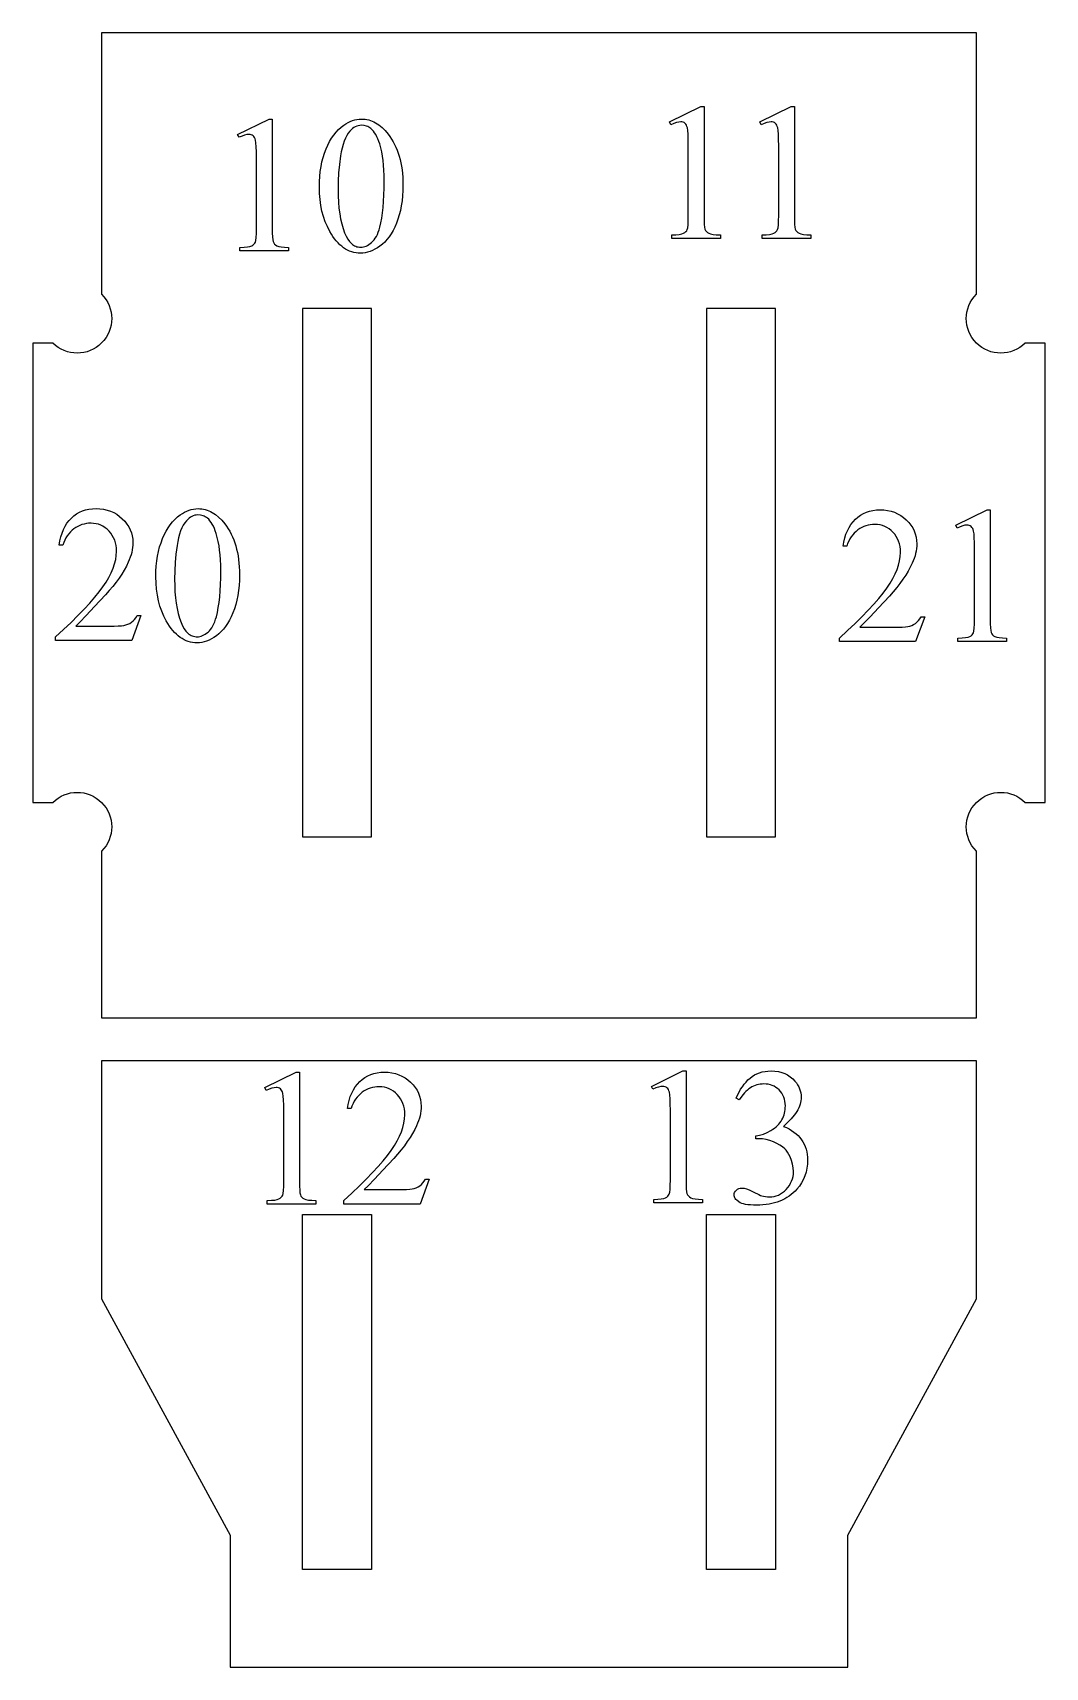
# Model space of a CAD drawing. Extents: x 6 to 600, y -207 to 349.
# Drawn here: x 331.5 to 375.6, y 11.7 to 82.9 of the extents above; entities that cross this region are included whole.
import ezdxf

# ---------------------------------------------------------------- set-up
doc = ezdxf.new("R2010")
doc.units = 0
doc.header["$MEASUREMENT"] = 0
for name, color, linetype in [('EXT', 1, 'CONTINUOUS'), ('INT', 5, 'CONTINUOUS'), ('TEXT', 18, 'CONTINUOUS')]:
    doc.layers.add(name, color=color, linetype=linetype)

msp = doc.modelspace()

# ---------------------------------------------------------------- linework, layer by layer
at = {"layer": 'EXT'}
msp.add_lwpolyline([(331.51, 49.381), (332.389, 49.381, -1), (334.51, 47.26), (334.51, 40.006), (353.551, 40.006), (372.592, 40.006), (372.592, 47.26, -1), (374.714, 49.381), (375.592, 49.381), (375.592, 69.381), (374.714, 69.381, -1), (372.592, 71.503), (372.592, 82.89), (353.551, 82.89), (334.51, 82.89), (334.51, 71.503, -1), (332.389, 69.381), (331.51, 69.381)], format="xyb", close=True, dxfattribs=at)
msp.add_lwpolyline([(334.51, 38.131), (334.51, 27.772), (340.102, 17.489), (340.102, 11.731), (353.551, 11.731), (367.001, 11.731), (367.001, 17.489), (372.592, 27.772), (372.592, 38.131), (353.551, 38.131)], close=True, dxfattribs=at)
at = {"layer": 'INT'}
for points in [[(343.255, 47.881), (346.255, 47.881), (346.255, 70.881), (343.255, 70.881)], [(360.848, 47.881), (363.848, 47.881), (363.848, 70.881), (360.848, 70.881)], [(343.255, 15.989), (343.255, 31.44), (346.255, 31.44), (346.255, 15.989)], [(360.848, 31.44), (363.848, 31.44), (363.848, 15.989), (360.848, 15.989)]]:
    msp.add_lwpolyline(points, close=True, dxfattribs=at)
at = {"layer": 'TEXT'}
for points in [[(340.431, 78.464), (341.8, 79.131), (341.937, 79.131), (341.937, 74.382), (341.94, 74.167), (341.947, 73.998), (341.959, 73.873), (341.977, 73.793), (342.002, 73.738), (342.037, 73.69), (342.083, 73.649), (342.14, 73.614), (342.219, 73.586), (342.329, 73.565), (342.472, 73.551), (342.646, 73.544), (342.646, 73.39), (340.531, 73.39), (340.531, 73.544), (340.712, 73.551), (340.859, 73.565), (340.97, 73.585), (341.045, 73.612), (341.099, 73.645), (341.144, 73.683), (341.18, 73.726), (341.207, 73.774), (341.227, 73.85), (341.241, 73.977), (341.25, 74.154), (341.253, 74.382), (341.253, 77.418), (341.25, 77.698), (341.242, 77.922), (341.229, 78.092), (341.211, 78.206), (341.194, 78.268), (341.17, 78.321), (341.141, 78.366), (341.105, 78.401), (341.065, 78.429), (341.021, 78.448), (340.973, 78.46), (340.921, 78.464), (340.837, 78.455), (340.737, 78.431), (340.623, 78.391), (340.494, 78.335)], [(343.99, 76.17), (343.995, 76.406), (344.009, 76.634), (344.031, 76.854), (344.063, 77.065), (344.104, 77.268), (344.154, 77.463), (344.213, 77.649), (344.281, 77.827), (344.356, 77.995), (344.438, 78.152), (344.525, 78.298), (344.619, 78.433), (344.718, 78.557), (344.824, 78.669), (344.935, 78.771), (345.052, 78.862), (345.146, 78.925), (345.241, 78.98), (345.336, 79.026), (345.432, 79.064), (345.529, 79.093), (345.626, 79.115), (345.725, 79.127), (345.824, 79.131), (345.904, 79.129), (345.984, 79.121), (346.062, 79.108), (346.139, 79.09), (346.215, 79.067), (346.291, 79.039), (346.365, 79.005), (346.438, 78.966), (346.51, 78.923), (346.581, 78.874), (346.72, 78.76), (346.855, 78.626), (346.986, 78.472), (347.063, 78.367), (347.136, 78.258), (347.204, 78.145), (347.267, 78.027), (347.325, 77.904), (347.377, 77.777), (347.425, 77.646), (347.468, 77.509), (347.505, 77.369), (347.538, 77.223), (347.566, 77.074), (347.588, 76.919), (347.606, 76.76), (347.618, 76.597), (347.626, 76.429), (347.628, 76.257), (347.624, 76.017), (347.611, 75.786), (347.589, 75.564), (347.558, 75.351), (347.518, 75.148), (347.47, 74.954), (347.413, 74.769), (347.346, 74.593), (347.273, 74.428), (347.196, 74.274), (347.113, 74.133), (347.025, 74.003), (346.933, 73.884), (346.836, 73.778), (346.734, 73.683), (346.627, 73.6), (346.518, 73.527), (346.41, 73.465), (346.303, 73.411), (346.197, 73.368), (346.092, 73.334), (345.988, 73.31), (345.885, 73.295), (345.783, 73.291), (345.683, 73.294), (345.586, 73.306), (345.49, 73.324), (345.397, 73.35), (345.306, 73.383), (345.217, 73.424), (345.13, 73.472), (345.045, 73.528), (344.962, 73.591), (344.882, 73.662), (344.803, 73.74), (344.727, 73.825), (344.653, 73.918), (344.581, 74.018), (344.511, 74.126), (344.443, 74.241), (344.337, 74.446), (344.245, 74.661), (344.167, 74.887), (344.104, 75.123), (344.054, 75.369), (344.019, 75.626), (343.998, 75.893)], [(359.231, 79.009), (360.6, 79.676), (360.737, 79.676), (360.737, 74.927), (360.739, 74.713), (360.747, 74.543), (360.759, 74.418), (360.776, 74.338), (360.801, 74.283), (360.837, 74.235), (360.883, 74.194), (360.94, 74.159), (361.018, 74.131), (361.129, 74.11), (361.271, 74.096), (361.446, 74.089), (361.446, 73.935), (359.331, 73.935), (359.331, 74.089), (359.512, 74.096), (359.658, 74.11), (359.769, 74.13), (359.845, 74.157), (359.899, 74.19), (359.943, 74.228), (359.98, 74.271), (360.007, 74.319), (360.027, 74.395), (360.041, 74.522), (360.05, 74.699), (360.052, 74.927), (360.052, 77.963), (360.05, 78.243), (360.042, 78.467), (360.029, 78.637), (360.011, 78.751), (359.993, 78.813), (359.97, 78.866), (359.941, 78.911), (359.905, 78.946), (359.865, 78.974), (359.821, 78.993), (359.773, 79.005), (359.721, 79.009), (359.636, 79), (359.537, 78.976), (359.423, 78.936), (359.293, 78.88)], [(363.164, 79.009), (364.532, 79.676), (364.669, 79.676), (364.669, 74.927), (364.672, 74.713), (364.679, 74.543), (364.692, 74.418), (364.709, 74.338), (364.734, 74.283), (364.769, 74.235), (364.816, 74.194), (364.873, 74.159), (364.951, 74.131), (365.061, 74.11), (365.204, 74.096), (365.379, 74.089), (365.379, 73.935), (363.263, 73.935), (363.263, 74.089), (363.445, 74.096), (363.591, 74.11), (363.702, 74.13), (363.777, 74.157), (363.831, 74.19), (363.876, 74.228), (363.912, 74.271), (363.939, 74.319), (363.959, 74.395), (363.973, 74.522), (363.982, 74.699), (363.985, 74.927), (363.985, 77.963), (363.982, 78.243), (363.975, 78.467), (363.962, 78.637), (363.943, 78.751), (363.926, 78.813), (363.902, 78.866), (363.873, 78.911), (363.838, 78.946), (363.797, 78.974), (363.753, 78.993), (363.705, 79.005), (363.653, 79.009), (363.569, 79), (363.469, 78.976), (363.355, 78.936), (363.226, 78.88)], [(344.804, 76.066), (344.808, 75.782), (344.821, 75.512), (344.844, 75.255), (344.875, 75.011), (344.915, 74.781), (344.965, 74.564), (345.023, 74.36), (345.09, 74.17), (345.153, 74.025), (345.223, 73.9), (345.3, 73.793), (345.384, 73.707), (345.429, 73.67), (345.476, 73.639), (345.525, 73.612), (345.575, 73.591), (345.627, 73.574), (345.681, 73.562), (345.737, 73.554), (345.795, 73.552), (345.851, 73.555), (345.908, 73.565), (345.965, 73.58), (346.023, 73.602), (346.081, 73.631), (346.14, 73.665), (346.2, 73.706), (346.26, 73.753), (346.318, 73.808), (346.373, 73.871), (346.424, 73.942), (346.471, 74.022), (346.515, 74.111), (346.555, 74.208), (346.592, 74.313), (346.625, 74.427), (346.669, 74.615), (346.708, 74.821), (346.741, 75.045), (346.768, 75.287), (346.789, 75.548), (346.803, 75.827), (346.812, 76.124), (346.815, 76.439), (346.812, 76.675), (346.803, 76.9), (346.787, 77.116), (346.766, 77.322), (346.738, 77.517), (346.703, 77.703), (346.663, 77.879), (346.616, 78.045), (346.578, 78.159), (346.536, 78.266), (346.492, 78.363), (346.445, 78.452), (346.396, 78.532), (346.343, 78.604), (346.288, 78.667), (346.231, 78.721), (346.187, 78.753), (346.141, 78.781), (346.093, 78.804), (346.043, 78.823), (345.936, 78.849), (345.82, 78.858), (345.75, 78.854), (345.683, 78.842), (345.617, 78.822), (345.553, 78.794), (345.492, 78.759), (345.432, 78.715), (345.374, 78.664), (345.318, 78.605), (345.246, 78.512), (345.181, 78.408), (345.121, 78.291), (345.067, 78.162), (345.019, 78.02), (344.977, 77.866), (344.941, 77.7), (344.911, 77.522), (344.864, 77.154), (344.83, 76.789), (344.81, 76.426)], [(336.214, 57.512), (335.82, 56.43), (332.501, 56.43), (332.501, 56.583), (332.854, 56.909), (333.179, 57.22), (333.478, 57.516), (333.749, 57.796), (333.993, 58.061), (334.21, 58.311), (334.4, 58.546), (334.563, 58.765), (334.703, 58.974), (334.824, 59.179), (334.927, 59.379), (335.011, 59.575), (335.076, 59.766), (335.123, 59.953), (335.151, 60.135), (335.16, 60.312), (335.155, 60.443), (335.14, 60.568), (335.114, 60.687), (335.079, 60.8), (335.032, 60.907), (334.976, 61.008), (334.91, 61.103), (334.833, 61.192), (334.749, 61.272), (334.661, 61.342), (334.569, 61.402), (334.473, 61.45), (334.373, 61.488), (334.269, 61.514), (334.161, 61.531), (334.049, 61.536), (333.946, 61.532), (333.847, 61.521), (333.75, 61.502), (333.655, 61.475), (333.563, 61.441), (333.474, 61.399), (333.388, 61.35), (333.304, 61.293), (333.224, 61.229), (333.15, 61.158), (333.081, 61.08), (333.017, 60.994), (332.959, 60.902), (332.906, 60.802), (332.859, 60.696), (332.817, 60.582), (332.663, 60.582), (332.694, 60.768), (332.735, 60.943), (332.787, 61.107), (332.848, 61.26), (332.92, 61.402), (333.002, 61.532), (333.094, 61.652), (333.196, 61.76), (333.307, 61.856), (333.424, 61.94), (333.548, 62.01), (333.679, 62.068), (333.816, 62.113), (333.96, 62.145), (334.111, 62.164), (334.269, 62.171), (334.436, 62.164), (334.597, 62.143), (334.75, 62.109), (334.897, 62.061), (335.036, 61.999), (335.168, 61.923), (335.293, 61.834), (335.411, 61.731), (335.519, 61.619), (335.612, 61.501), (335.691, 61.379), (335.755, 61.252), (335.805, 61.12), (335.841, 60.983), (335.863, 60.841), (335.87, 60.694), (335.867, 60.587), (335.857, 60.48), (335.842, 60.373), (335.82, 60.267), (335.792, 60.16), (335.758, 60.053), (335.717, 59.946), (335.671, 59.839), (335.588, 59.67), (335.493, 59.498), (335.387, 59.324), (335.268, 59.148), (335.138, 58.969), (334.996, 58.787), (334.841, 58.603), (334.675, 58.417), (334.207, 57.908), (333.836, 57.512), (333.562, 57.228), (333.385, 57.056), (334.853, 57.056), (335.061, 57.058), (335.235, 57.064), (335.375, 57.075), (335.482, 57.089), (335.57, 57.11), (335.654, 57.139), (335.733, 57.177), (335.808, 57.224), (335.878, 57.28), (335.943, 57.347), (336.004, 57.424), (336.061, 57.512)], [(336.874, 59.209), (336.878, 59.445), (336.892, 59.673), (336.915, 59.893), (336.946, 60.104), (336.987, 60.307), (337.037, 60.502), (337.096, 60.688), (337.164, 60.866), (337.24, 61.034), (337.321, 61.191), (337.409, 61.337), (337.502, 61.472), (337.602, 61.596), (337.707, 61.709), (337.818, 61.81), (337.936, 61.901), (338.029, 61.964), (338.124, 62.019), (338.219, 62.065), (338.315, 62.103), (338.412, 62.133), (338.51, 62.154), (338.608, 62.166), (338.707, 62.171), (338.788, 62.168), (338.867, 62.16), (338.945, 62.147), (339.022, 62.129), (339.099, 62.106), (339.174, 62.078), (339.248, 62.044), (339.321, 62.006), (339.393, 61.962), (339.464, 61.913), (339.603, 61.8), (339.738, 61.666), (339.869, 61.511), (339.947, 61.407), (340.019, 61.298), (340.087, 61.184), (340.15, 61.066), (340.208, 60.944), (340.261, 60.817), (340.308, 60.685), (340.351, 60.549), (340.389, 60.408), (340.421, 60.263), (340.449, 60.113), (340.471, 59.959), (340.489, 59.8), (340.502, 59.636), (340.509, 59.468), (340.512, 59.296), (340.507, 59.056), (340.494, 58.825), (340.472, 58.603), (340.441, 58.391), (340.401, 58.187), (340.353, 57.993), (340.296, 57.808), (340.23, 57.633), (340.157, 57.467), (340.079, 57.314), (339.996, 57.172), (339.909, 57.042), (339.816, 56.924), (339.719, 56.817), (339.617, 56.722), (339.51, 56.639), (339.401, 56.567), (339.293, 56.504), (339.186, 56.451), (339.08, 56.407), (338.975, 56.373), (338.871, 56.349), (338.768, 56.335), (338.666, 56.33), (338.566, 56.334), (338.469, 56.345), (338.373, 56.363), (338.28, 56.389), (338.189, 56.423), (338.1, 56.464), (338.013, 56.512), (337.928, 56.567), (337.846, 56.631), (337.765, 56.701), (337.687, 56.779), (337.61, 56.864), (337.536, 56.957), (337.464, 57.057), (337.394, 57.165), (337.326, 57.28), (337.22, 57.485), (337.128, 57.701), (337.05, 57.926), (336.987, 58.162), (336.937, 58.409), (336.902, 58.665), (336.881, 58.932)], [(370.343, 57.462), (369.948, 56.38), (366.63, 56.38), (366.63, 56.533), (366.982, 56.86), (367.308, 57.171), (367.606, 57.466), (367.877, 57.747), (368.122, 58.012), (368.339, 58.261), (368.529, 58.496), (368.692, 58.715), (368.832, 58.924), (368.953, 59.129), (369.056, 59.329), (369.14, 59.525), (369.205, 59.716), (369.252, 59.903), (369.28, 60.085), (369.289, 60.262), (369.284, 60.393), (369.268, 60.518), (369.243, 60.637), (369.207, 60.75), (369.161, 60.857), (369.105, 60.958), (369.038, 61.053), (368.961, 61.142), (368.877, 61.223), (368.789, 61.293), (368.697, 61.352), (368.601, 61.4), (368.501, 61.438), (368.397, 61.465), (368.289, 61.481), (368.177, 61.486), (368.075, 61.482), (367.975, 61.471), (367.878, 61.452), (367.784, 61.426), (367.692, 61.391), (367.603, 61.35), (367.516, 61.3), (367.433, 61.244), (367.353, 61.179), (367.278, 61.108), (367.209, 61.03), (367.146, 60.944), (367.088, 60.852), (367.035, 60.752), (366.987, 60.646), (366.945, 60.532), (366.792, 60.532), (366.823, 60.718), (366.864, 60.894), (366.915, 61.058), (366.977, 61.21), (367.049, 61.352), (367.13, 61.483), (367.222, 61.602), (367.325, 61.71), (367.435, 61.806), (367.553, 61.89), (367.677, 61.96), (367.807, 62.018), (367.945, 62.063), (368.089, 62.095), (368.24, 62.114), (368.397, 62.121), (368.565, 62.114), (368.725, 62.093), (368.879, 62.059), (369.025, 62.011), (369.164, 61.949), (369.297, 61.874), (369.422, 61.784), (369.54, 61.681), (369.647, 61.569), (369.74, 61.451), (369.819, 61.329), (369.884, 61.202), (369.934, 61.07), (369.97, 60.933), (369.991, 60.791), (369.998, 60.644), (369.995, 60.537), (369.986, 60.43), (369.97, 60.324), (369.948, 60.217), (369.92, 60.11), (369.886, 60.003), (369.846, 59.896), (369.799, 59.79), (369.716, 59.62), (369.622, 59.449), (369.515, 59.275), (369.397, 59.098), (369.266, 58.919), (369.124, 58.737), (368.97, 58.553), (368.804, 58.367), (368.336, 57.859), (367.965, 57.462), (367.691, 57.178), (367.513, 57.006), (368.982, 57.006), (369.189, 57.008), (369.363, 57.014), (369.503, 57.025), (369.61, 57.039), (369.698, 57.06), (369.782, 57.09), (369.861, 57.128), (369.936, 57.174), (370.006, 57.23), (370.072, 57.297), (370.133, 57.374), (370.189, 57.462)], [(371.691, 61.453), (373.06, 62.121), (373.197, 62.121), (373.197, 57.371), (373.199, 57.157), (373.206, 56.987), (373.219, 56.862), (373.236, 56.782), (373.261, 56.727), (373.297, 56.679), (373.343, 56.638), (373.4, 56.604), (373.478, 56.576), (373.589, 56.555), (373.731, 56.541), (373.906, 56.533), (373.906, 56.38), (371.79, 56.38), (371.79, 56.533), (371.972, 56.541), (372.118, 56.554), (372.229, 56.575), (372.305, 56.602), (372.358, 56.634), (372.403, 56.672), (372.439, 56.715), (372.466, 56.763), (372.486, 56.84), (372.501, 56.966), (372.509, 57.143), (372.512, 57.371), (372.512, 60.408), (372.509, 60.687), (372.502, 60.912), (372.489, 61.081), (372.471, 61.196), (372.453, 61.258), (372.43, 61.311), (372.4, 61.355), (372.365, 61.391), (372.325, 61.418), (372.28, 61.437), (372.232, 61.449), (372.18, 61.453), (372.096, 61.445), (371.997, 61.421), (371.882, 61.381), (371.753, 61.324)], [(337.687, 59.105), (337.691, 58.821), (337.705, 58.551), (337.727, 58.294), (337.758, 58.05), (337.799, 57.82), (337.848, 57.603), (337.906, 57.4), (337.973, 57.209), (338.036, 57.065), (338.106, 56.939), (338.183, 56.833), (338.267, 56.746), (338.312, 56.71), (338.359, 56.678), (338.408, 56.652), (338.458, 56.63), (338.511, 56.613), (338.565, 56.601), (338.62, 56.594), (338.678, 56.591), (338.734, 56.594), (338.791, 56.604), (338.848, 56.62), (338.906, 56.642), (338.965, 56.67), (339.023, 56.704), (339.083, 56.745), (339.143, 56.792), (339.201, 56.847), (339.256, 56.91), (339.307, 56.982), (339.354, 57.062), (339.398, 57.15), (339.438, 57.247), (339.475, 57.353), (339.508, 57.467), (339.553, 57.654), (339.591, 57.86), (339.624, 58.084), (339.651, 58.326), (339.672, 58.587), (339.687, 58.866), (339.696, 59.163), (339.699, 59.478), (339.696, 59.714), (339.686, 59.94), (339.671, 60.155), (339.649, 60.361), (339.621, 60.557), (339.587, 60.742), (339.546, 60.918), (339.499, 61.084), (339.461, 61.199), (339.419, 61.305), (339.375, 61.403), (339.328, 61.491), (339.279, 61.572), (339.226, 61.643), (339.171, 61.706), (339.114, 61.76), (339.07, 61.792), (339.024, 61.82), (338.976, 61.843), (338.926, 61.863), (338.819, 61.888), (338.703, 61.897), (338.633, 61.893), (338.566, 61.881), (338.5, 61.861), (338.437, 61.834), (338.375, 61.798), (338.315, 61.755), (338.257, 61.703), (338.201, 61.644), (338.129, 61.552), (338.064, 61.447), (338.004, 61.33), (337.95, 61.201), (337.902, 61.06), (337.86, 60.906), (337.825, 60.74), (337.795, 60.561), (337.747, 60.193), (337.714, 59.828), (337.693, 59.465)], [(341.618, 36.972), (342.987, 37.64), (343.123, 37.64), (343.123, 32.891), (343.126, 32.676), (343.133, 32.507), (343.146, 32.382), (343.163, 32.302), (343.188, 32.247), (343.224, 32.199), (343.27, 32.158), (343.327, 32.123), (343.405, 32.095), (343.515, 32.074), (343.658, 32.06), (343.833, 32.053), (343.833, 31.899), (341.717, 31.899), (341.717, 32.053), (341.899, 32.06), (342.045, 32.074), (342.156, 32.094), (342.232, 32.121), (342.285, 32.154), (342.33, 32.192), (342.366, 32.235), (342.393, 32.283), (342.413, 32.359), (342.428, 32.486), (342.436, 32.663), (342.439, 32.891), (342.439, 35.927), (342.436, 36.207), (342.429, 36.431), (342.416, 36.601), (342.397, 36.715), (342.38, 36.777), (342.357, 36.83), (342.327, 36.875), (342.292, 36.91), (342.251, 36.937), (342.207, 36.957), (342.159, 36.969), (342.107, 36.972), (342.023, 36.964), (341.924, 36.94), (341.809, 36.9), (341.68, 36.844)], [(348.765, 32.982), (348.371, 31.899), (345.052, 31.899), (345.052, 32.053), (345.405, 32.379), (345.73, 32.69), (346.029, 32.986), (346.3, 33.266), (346.544, 33.531), (346.761, 33.781), (346.951, 34.015), (347.114, 34.235), (347.254, 34.444), (347.375, 34.649), (347.478, 34.849), (347.562, 35.045), (347.627, 35.236), (347.674, 35.422), (347.702, 35.604), (347.711, 35.782), (347.706, 35.913), (347.691, 36.038), (347.665, 36.156), (347.629, 36.269), (347.583, 36.376), (347.527, 36.477), (347.46, 36.572), (347.384, 36.661), (347.3, 36.742), (347.212, 36.812), (347.12, 36.871), (347.024, 36.92), (346.924, 36.957), (346.82, 36.984), (346.712, 37), (346.6, 37.006), (346.497, 37.002), (346.398, 36.991), (346.3, 36.972), (346.206, 36.945), (346.114, 36.911), (346.025, 36.869), (345.939, 36.82), (345.855, 36.763), (345.775, 36.699), (345.701, 36.628), (345.632, 36.549), (345.568, 36.464), (345.51, 36.371), (345.457, 36.272), (345.41, 36.165), (345.368, 36.052), (345.214, 36.052), (345.245, 36.238), (345.286, 36.413), (345.338, 36.577), (345.399, 36.73), (345.471, 36.872), (345.553, 37.002), (345.645, 37.121), (345.747, 37.23), (345.858, 37.326), (345.975, 37.409), (346.099, 37.48), (346.23, 37.538), (346.367, 37.583), (346.511, 37.615), (346.662, 37.634), (346.819, 37.64), (346.987, 37.633), (347.148, 37.613), (347.301, 37.579), (347.447, 37.53), (347.587, 37.469), (347.719, 37.393), (347.844, 37.304), (347.962, 37.201), (348.07, 37.088), (348.163, 36.971), (348.242, 36.849), (348.306, 36.722), (348.356, 36.589), (348.392, 36.452), (348.414, 36.31), (348.421, 36.164), (348.418, 36.057), (348.408, 35.95), (348.393, 35.843), (348.371, 35.736), (348.343, 35.63), (348.309, 35.523), (348.268, 35.416), (348.222, 35.309), (348.139, 35.14), (348.044, 34.968), (347.938, 34.794), (347.819, 34.617), (347.689, 34.438), (347.546, 34.257), (347.392, 34.073), (347.226, 33.886), (346.758, 33.378), (346.387, 32.982), (346.113, 32.698), (345.936, 32.526), (347.404, 32.526), (347.612, 32.528), (347.786, 32.534), (347.926, 32.544), (348.033, 32.559), (348.121, 32.58), (348.204, 32.609), (348.284, 32.647), (348.358, 32.694), (348.429, 32.75), (348.494, 32.816), (348.555, 32.894), (348.612, 32.982)], [(358.448, 37.022), (359.817, 37.69), (359.954, 37.69), (359.954, 32.94), (359.956, 32.726), (359.963, 32.557), (359.976, 32.432), (359.993, 32.351), (360.018, 32.297), (360.054, 32.249), (360.1, 32.207), (360.157, 32.173), (360.235, 32.145), (360.346, 32.124), (360.488, 32.11), (360.663, 32.102), (360.663, 31.949), (358.547, 31.949), (358.547, 32.102), (358.729, 32.11), (358.875, 32.124), (358.986, 32.144), (359.062, 32.171), (359.115, 32.204), (359.16, 32.241), (359.196, 32.284), (359.223, 32.333), (359.243, 32.409), (359.258, 32.535), (359.266, 32.713), (359.269, 32.94), (359.269, 35.977), (359.267, 36.256), (359.259, 36.481), (359.246, 36.65), (359.228, 36.765), (359.21, 36.827), (359.187, 36.88), (359.157, 36.925), (359.122, 36.96), (359.082, 36.987), (359.037, 37.007), (358.989, 37.018), (358.937, 37.022), (358.853, 37.014), (358.754, 36.99), (358.639, 36.95), (358.51, 36.894)], [(362.131, 36.504), (362.194, 36.642), (362.26, 36.772), (362.33, 36.894), (362.404, 37.007), (362.482, 37.113), (362.563, 37.21), (362.649, 37.3), (362.739, 37.381), (362.834, 37.454), (362.934, 37.516), (363.04, 37.569), (363.151, 37.613), (363.269, 37.647), (363.391, 37.671), (363.52, 37.685), (363.654, 37.69), (363.818, 37.683), (363.972, 37.663), (364.117, 37.628), (364.251, 37.58), (364.376, 37.518), (364.491, 37.443), (364.596, 37.353), (364.691, 37.25), (364.755, 37.168), (364.811, 37.084), (364.858, 36.998), (364.896, 36.911), (364.926, 36.823), (364.948, 36.733), (364.96, 36.642), (364.965, 36.549), (364.962, 36.472), (364.953, 36.395), (364.938, 36.318), (364.916, 36.24), (364.889, 36.162), (364.856, 36.083), (364.817, 36.004), (364.772, 35.925), (364.721, 35.846), (364.663, 35.766), (364.531, 35.605), (364.374, 35.443), (364.193, 35.28), (364.319, 35.226), (364.437, 35.167), (364.546, 35.103), (364.648, 35.033), (364.742, 34.958), (364.829, 34.877), (364.907, 34.791), (364.977, 34.699), (365.039, 34.603), (365.093, 34.502), (365.139, 34.397), (365.176, 34.289), (365.205, 34.176), (365.226, 34.058), (365.238, 33.937), (365.243, 33.812), (365.235, 33.632), (365.214, 33.459), (365.177, 33.291), (365.126, 33.13), (365.061, 32.975), (364.981, 32.826), (364.887, 32.683), (364.778, 32.546), (364.7, 32.462), (364.618, 32.383), (364.532, 32.309), (364.441, 32.241), (364.346, 32.179), (364.247, 32.122), (364.144, 32.07), (364.036, 32.024), (363.925, 31.983), (363.809, 31.947), (363.688, 31.917), (363.564, 31.893), (363.435, 31.874), (363.302, 31.86), (363.165, 31.852), (363.023, 31.849), (362.887, 31.852), (362.762, 31.858), (362.648, 31.869), (362.546, 31.885), (362.455, 31.905), (362.375, 31.929), (362.307, 31.957), (362.25, 31.99), (362.16, 32.062), (362.124, 32.099), (362.096, 32.137), (362.073, 32.175), (362.057, 32.214), (362.047, 32.253), (362.044, 32.293), (362.05, 32.352), (362.069, 32.406), (362.099, 32.457), (362.142, 32.505), (362.193, 32.545), (362.249, 32.573), (362.31, 32.59), (362.376, 32.596), (362.481, 32.588), (362.588, 32.563), (362.703, 32.515), (362.907, 32.412), (363.118, 32.307), (363.194, 32.275), (363.251, 32.256), (363.329, 32.236), (363.41, 32.222), (363.493, 32.213), (363.579, 32.21), (363.683, 32.215), (363.784, 32.231), (363.881, 32.256), (363.975, 32.292), (364.065, 32.338), (364.152, 32.395), (364.235, 32.461), (364.315, 32.538), (364.389, 32.622), (364.452, 32.709), (364.506, 32.801), (364.55, 32.896), (364.585, 32.995), (364.609, 33.097), (364.624, 33.204), (364.629, 33.314), (364.62, 33.477), (364.592, 33.637), (364.547, 33.796), (364.483, 33.953), (364.428, 34.062), (364.37, 34.157), (364.31, 34.238), (364.247, 34.305), (364.15, 34.386), (364.035, 34.463), (363.905, 34.537), (363.758, 34.606), (363.601, 34.665), (363.443, 34.707), (363.284, 34.732), (363.123, 34.741), (362.99, 34.741), (362.99, 34.865), (363.072, 34.878), (363.154, 34.896), (363.318, 34.945), (363.483, 35.014), (363.648, 35.102), (363.727, 35.152), (363.801, 35.204), (363.87, 35.259), (363.932, 35.316), (363.989, 35.376), (364.041, 35.438), (364.087, 35.503), (364.127, 35.57), (364.162, 35.64), (364.192, 35.711), (364.218, 35.783), (364.239, 35.858), (364.255, 35.934), (364.267, 36.011), (364.274, 36.091), (364.276, 36.172), (364.272, 36.276), (364.259, 36.375), (364.238, 36.469), (364.209, 36.558), (364.172, 36.642), (364.126, 36.721), (364.071, 36.794), (364.008, 36.863), (363.94, 36.924), (363.867, 36.978), (363.789, 37.023), (363.708, 37.06), (363.623, 37.089), (363.534, 37.11), (363.44, 37.122), (363.343, 37.126), (363.263, 37.123), (363.185, 37.115), (363.109, 37.102), (363.034, 37.083), (362.961, 37.059), (362.89, 37.029), (362.821, 36.994), (362.753, 36.954), (362.686, 36.908), (362.622, 36.857), (362.559, 36.801), (362.497, 36.739), (362.438, 36.671), (362.379, 36.599), (362.268, 36.437)]]:
    msp.add_lwpolyline(points, close=True, dxfattribs=at)

doc.saveas('drawing.dxf')
